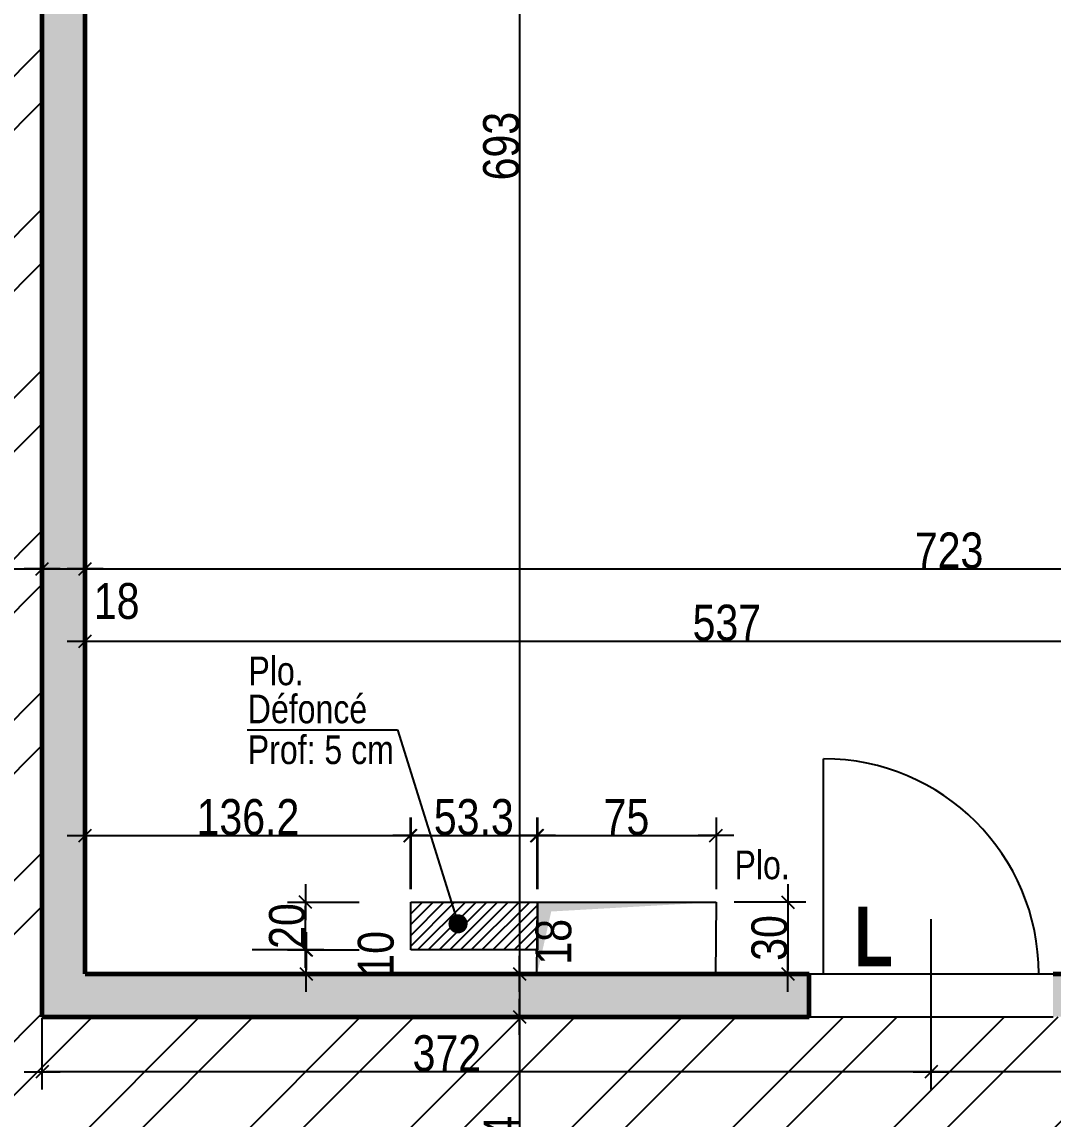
# Model space of a CAD drawing. Header units: millimetres. Extents: x -1734 to 5256, y -3612 to 588.
# Drawn here: x 2379.3 to 2810.7, y -1091.5 to -632.2 of the extents above; entities that cross this region are included whole.
import ezdxf
from ezdxf.enums import TextEntityAlignment as Align

# ---------------------------------------------------------------- set-up
doc = ezdxf.new("R2010")
doc.units = ezdxf.units.MM
doc.linetypes.add('CACHEX2', pattern=[19.05, 12.7, -6.35])
for name, color, linetype in [('01_cote_gen', 4, 'Continuous'), ('01_linteaux', 2, 'Continuous'), ('01_murs_sup', 2, 'CACHEX2'), ('01_poch_murs', 253, 'Continuous'), ('01_resv', 32, 'Continuous'), ('01_texte', 230, 'Continuous'), ('AA_COTES', 2, 'Continuous')]:
    doc.layers.add(name, color=color, linetype=linetype)
doc.layers.add('01_murs_coup', color=5, linetype='Continuous', lineweight=60)
doc.styles.add('impact', font='impact.ttf')
doc.styles.add('MATTE_TXT', font='arial.ttf')
doc.styles.add('STYLE2', font='ARIALN.TTF')
doc.dimstyles.new('JB50', dxfattribs={"dimscale": 0.1, "dimtxt": 150, "dimasz": 15, "dimexe": 0.1, "dimexo": 0.1, "dimgap": 0.09, "dimtad": 1, "dimdec": 1, "dimdsep": 46, "dimtxsty": 'STYLE2', "dimblk1": 'BOND_G', "dimblk2": 'BOND_D', "dimsah": 1, "dimcen": 1.5, "dimdle": 0.01, "dimse1": 1, "dimse2": 1, "dimclrd": 4, "dimclre": 2, "dimclrt": 6, "dimazin": 2, "dimtfac": 2.333333, "dimtdec": 1, "dimtix": 1, "dimtmove": 2, "dimatfit": 3, "dimldrblk": 'BOND_G', "dimfxl": 1, "dimtolj": 1, "dimtzin": 0, "dimarcsym": 0})

# ---------------------------------------------------------------- blocks, each defined once
blk = doc.blocks.new('BOND_G')
at = {"layer": 'AA_COTES', "color": 0}
for p, q in [((0, -5), (0, 15)), ((5, 0), (-5, 0)), ((1.77, 1.77), (-1.77, -1.77))]:
    blk.add_line(p, q, dxfattribs=at)
blk = doc.blocks.new('BOND_D')
at = {"layer": 'AA_COTES', "color": 0}
for p, q in [((0, 5), (0, -15)), ((5, 0), (-5, 0)), ((-1.77, -1.77), (1.77, 1.77))]:
    blk.add_line(p, q, dxfattribs=at)
blk = doc.blocks.new('*D73')
at = {"layer": '01_cote_gen', "color": 4, "lineweight": -2, "transparency": 16777216}
blk.add_line((2079.23, -861.21), (2386.23, -861.21), dxfattribs=at)
at = {"layer": 'DEFPOINTS', "color": 0}
for p in [(2077.73, -815.43), (2387.73, -815.43), (2387.73, -861.21)]:
    blk.add_point(p, dxfattribs=at)
at = {"layer": '01_cote_gen', "color": 4, "lineweight": -2, "transparency": 16777216, "xscale": 1.5, "yscale": 1.5, "zscale": 1.5, "rotation": 180}
blk.add_blockref('BOND_G', (2077.73, -861.21), dxfattribs=at)
at = {"layer": '01_cote_gen', "color": 4, "lineweight": -2, "transparency": 16777216, "xscale": 1.5, "yscale": 1.5, "zscale": 1.5}
blk.add_blockref('BOND_D', (2387.73, -861.21), dxfattribs=at)
at = {"layer": '01_cote_gen', "color": 6, "transparency": 16777216, "insert": (2232.73, -853.55), "char_height": 15, "attachment_point": 5, "style": 'STYLE2'}
blk.add_mtext('\\A1;310', dxfattribs=at)
blk = doc.blocks.new('*D90')
at = {"layer": '01_cote_gen', "color": 4, "lineweight": -2, "transparency": 16777216}
blk.add_line((2389.23, -861.21), (2404.23, -861.21), dxfattribs=at)
at = {"layer": 'DEFPOINTS', "color": 0}
for p in [(2405.73, -861.21), (2387.73, -883.71), (2405.73, -883.71)]:
    blk.add_point(p, dxfattribs=at)
at = {"layer": '01_cote_gen', "color": 4, "lineweight": -2, "transparency": 16777216, "xscale": 1.5, "yscale": 1.5, "zscale": 1.5, "rotation": 180}
blk.add_blockref('BOND_G', (2387.73, -861.21), dxfattribs=at)
at = {"layer": '01_cote_gen', "color": 4, "lineweight": -2, "transparency": 16777216, "xscale": 1.5, "yscale": 1.5, "zscale": 1.5}
blk.add_blockref('BOND_D', (2405.73, -861.21), dxfattribs=at)
at = {"layer": '01_cote_gen', "color": 6, "transparency": 16777216, "insert": (2418.89, -874.7), "char_height": 15, "attachment_point": 5, "style": 'STYLE2'}
blk.add_mtext('\\A1;18', dxfattribs=at)
blk = doc.blocks.new('*D91')
at = {"layer": '01_cote_gen', "color": 4, "lineweight": -2, "transparency": 16777216}
blk.add_line((2407.23, -861.21), (3127.23, -861.21), dxfattribs=at)
at = {"layer": 'DEFPOINTS', "color": 0}
for p in [(3128.73, -861.21), (3128.73, -861.21), (2405.73, -883.71)]:
    blk.add_point(p, dxfattribs=at)
at = {"layer": '01_cote_gen', "color": 4, "lineweight": -2, "transparency": 16777216, "xscale": 1.5, "yscale": 1.5, "zscale": 1.5, "rotation": 180}
blk.add_blockref('BOND_G', (2405.73, -861.21), dxfattribs=at)
at = {"layer": '01_cote_gen', "color": 4, "lineweight": -2, "transparency": 16777216, "xscale": 1.5, "yscale": 1.5, "zscale": 1.5}
blk.add_blockref('BOND_D', (3128.73, -861.21), dxfattribs=at)
at = {"layer": '01_cote_gen', "color": 6, "transparency": 16777216, "insert": (2767.23, -853.55), "char_height": 15, "attachment_point": 5, "style": 'STYLE2'}
blk.add_mtext('\\A1;723', dxfattribs=at)
blk = doc.blocks.new('*D121')
at = {"layer": '01_cote_gen', "color": 4, "lineweight": -2, "transparency": 16777216}
blk.add_line((2587.5, -339.19), (2587.5, -1029.18), dxfattribs=at)
at = {"layer": 'DEFPOINTS', "color": 0}
for p in [(2548.27, -337.69), (2580.76, -1030.68), (2587.5, -1030.68)]:
    blk.add_point(p, dxfattribs=at)
at = {"layer": '01_cote_gen', "color": 4, "lineweight": -2, "transparency": 16777216, "xscale": 1.5, "yscale": 1.5, "zscale": 1.5}
for name, p, rotation in [('BOND_G', (2587.5, -337.69), 90), ('BOND_D', (2587.5, -1030.68), 270)]:
    blk.add_blockref(name, p, dxfattribs=dict(at, rotation=rotation))
at = {"layer": '01_cote_gen', "color": 6, "transparency": 16777216, "insert": (2579.84, -684.19), "char_height": 15, "attachment_point": 5, "rotation": 90, "style": 'STYLE2'}
blk.add_mtext('\\A1;693', dxfattribs=at)
blk = doc.blocks.new('*D122')
at = {"layer": '01_murs_coup', "color": 4, "lineweight": -2, "transparency": 16777216}
blk.add_line((2587.5, -1032.18), (2587.5, -1047.18), dxfattribs=at)
at = {"layer": 'DEFPOINTS', "color": 0}
for p in [(2580.76, -1030.68), (2587.5, -1048.68), (2619.09, -1048.68)]:
    blk.add_point(p, dxfattribs=at)
at = {"layer": '01_murs_coup', "color": 4, "lineweight": -2, "transparency": 16777216, "xscale": 1.5, "yscale": 1.5, "zscale": 1.5}
for name, p, rotation in [('BOND_G', (2587.5, -1030.68), 90), ('BOND_D', (2587.5, -1048.68), 270)]:
    blk.add_blockref(name, p, dxfattribs=dict(at, rotation=rotation))
at = {"layer": '01_murs_coup', "color": 6, "transparency": 16777216, "insert": (2601.73, -1017.3), "char_height": 15, "attachment_point": 5, "rotation": 90, "style": 'STYLE2'}
blk.add_mtext('\\A1;18', dxfattribs=at)
blk = doc.blocks.new('*D123')
at = {"layer": '01_cote_gen', "color": 4, "lineweight": -2, "transparency": 16777216}
blk.add_line((2587.5, -1050.18), (2587.5, -1171.18), dxfattribs=at)
at = {"layer": 'DEFPOINTS', "color": 0}
for p in [(2619.09, -1048.68), (2587.5, -1172.68), (2644.31, -1172.68)]:
    blk.add_point(p, dxfattribs=at)
at = {"layer": '01_cote_gen', "color": 4, "lineweight": -2, "transparency": 16777216, "xscale": 1.5, "yscale": 1.5, "zscale": 1.5}
for name, p, rotation in [('BOND_G', (2587.5, -1048.68), 90), ('BOND_D', (2587.5, -1172.68), 270)]:
    blk.add_blockref(name, p, dxfattribs=dict(at, rotation=rotation))
at = {"layer": '01_cote_gen', "color": 6, "transparency": 16777216, "insert": (2579.96, -1104.45), "char_height": 15, "attachment_point": 5, "rotation": 90, "style": 'STYLE2'}
blk.add_mtext('\\A1;124', dxfattribs=at)
blk = doc.blocks.new('*D500')
at = {"layer": '01_cote_gen', "color": 4, "lineweight": -2, "transparency": 16777216}
blk.add_line((2959.23, -1071.68), (2761.23, -1071.68), dxfattribs=at)
at = {"layer": 'DEFPOINTS', "color": 0}
for p in [(2759.73, -1064.69), (2759.73, -1071.68), (2960.73, -1079.18)]:
    blk.add_point(p, dxfattribs=at)
at = {"layer": '01_cote_gen', "color": 4, "lineweight": -2, "transparency": 16777216, "xscale": 1.5, "yscale": 1.5, "zscale": 1.5, "rotation": 180}
blk.add_blockref('BOND_D', (2759.73, -1071.68), dxfattribs=at)
at = {"layer": '01_cote_gen', "color": 4, "lineweight": -2, "transparency": 16777216, "xscale": 1.5, "yscale": 1.5, "zscale": 1.5}
blk.add_blockref('BOND_G', (2960.73, -1071.68), dxfattribs=at)
at = {"layer": '01_cote_gen', "color": 6, "transparency": 16777216, "insert": (2860.23, -1064.01), "char_height": 15, "attachment_point": 5, "style": 'STYLE2'}
blk.add_mtext('\\A1;201', dxfattribs=at)
blk = doc.blocks.new('*D501')
at = {"layer": '01_cote_gen', "color": 4, "lineweight": -2, "transparency": 16777216}
blk.add_line((2758.23, -1071.68), (2389.23, -1071.68), dxfattribs=at)
at = {"layer": 'DEFPOINTS', "color": 0}
for p in [(2387.73, -1048.68), (2759.73, -1064.18), (2387.73, -1071.68)]:
    blk.add_point(p, dxfattribs=at)
at = {"layer": '01_cote_gen', "color": 4, "lineweight": -2, "transparency": 16777216, "xscale": 1.5, "yscale": 1.5, "zscale": 1.5, "rotation": 180}
blk.add_blockref('BOND_D', (2387.73, -1071.68), dxfattribs=at)
at = {"layer": '01_cote_gen', "color": 4, "lineweight": -2, "transparency": 16777216, "xscale": 1.5, "yscale": 1.5, "zscale": 1.5}
blk.add_blockref('BOND_G', (2759.73, -1071.68), dxfattribs=at)
at = {"layer": '01_cote_gen', "color": 6, "transparency": 16777216, "insert": (2557.06, -1064.01), "char_height": 15, "attachment_point": 5, "style": 'STYLE2'}
blk.add_mtext('\\A1;372', dxfattribs=at)
blk = doc.blocks.new('*D513')
at = {"layer": '01_cote_gen', "color": 4, "lineweight": -2, "transparency": 16777216}
blk.add_line((2407.23, -891.43), (2941.23, -891.43), dxfattribs=at)
at = {"layer": 'DEFPOINTS', "color": 0}
for p in [(2942.73, -891.43), (2405.73, -900.52), (2942.73, -970.68)]:
    blk.add_point(p, dxfattribs=at)
at = {"layer": '01_cote_gen', "color": 4, "lineweight": -2, "transparency": 16777216, "xscale": 1.5, "yscale": 1.5, "zscale": 1.5, "rotation": 180}
blk.add_blockref('BOND_G', (2405.73, -891.43), dxfattribs=at)
at = {"layer": '01_cote_gen', "color": 4, "lineweight": -2, "transparency": 16777216, "xscale": 1.5, "yscale": 1.5, "zscale": 1.5}
blk.add_blockref('BOND_D', (2942.73, -891.43), dxfattribs=at)
at = {"layer": '01_cote_gen', "color": 6, "transparency": 16777216, "insert": (2674.23, -883.77), "char_height": 15, "attachment_point": 5, "style": 'STYLE2'}
blk.add_mtext('\\A1;537', dxfattribs=at)
blk = doc.blocks.new('*D706')
at = {"layer": '01_cote_gen', "color": 4, "lineweight": -2, "transparency": 16777216}
blk.add_line((2407.23, -972.81), (2540.42, -972.81), dxfattribs=at)
at = {"layer": 'DEFPOINTS', "color": 0}
for p in [(2541.92, -972.81), (2405.73, -979.06), (2541.92, -1000.69)]:
    blk.add_point(p, dxfattribs=at)
at = {"layer": '01_cote_gen', "color": 4, "lineweight": -2, "transparency": 16777216, "xscale": 1.5, "yscale": 1.5, "zscale": 1.5, "rotation": 180}
blk.add_blockref('BOND_G', (2405.73, -972.81), dxfattribs=at)
at = {"layer": '01_cote_gen', "color": 4, "lineweight": -2, "transparency": 16777216, "xscale": 1.5, "yscale": 1.5, "zscale": 1.5}
blk.add_blockref('BOND_D', (2541.92, -972.81), dxfattribs=at)
at = {"layer": '01_cote_gen', "color": 6, "transparency": 16777216, "insert": (2473.83, -965.15), "char_height": 15, "attachment_point": 5, "style": 'STYLE2'}
blk.add_mtext('\\A1;136.2', dxfattribs=at)
blk = doc.blocks.new('*D707')
at = {"layer": '01_cote_gen', "color": 4, "lineweight": -2, "transparency": 16777216}
blk.add_line((2543.2, -972.81), (2593.46, -972.81), dxfattribs=at)
at = {"layer": 'DEFPOINTS', "color": 0}
for p in [(2594.96, -972.81), (2541.7, -980.31), (2594.96, -1000.69)]:
    blk.add_point(p, dxfattribs=at)
at = {"layer": '01_cote_gen', "color": 4, "lineweight": -2, "transparency": 16777216, "xscale": 1.5, "yscale": 1.5, "zscale": 1.5, "rotation": 180}
blk.add_blockref('BOND_G', (2541.7, -972.81), dxfattribs=at)
at = {"layer": '01_cote_gen', "color": 4, "lineweight": -2, "transparency": 16777216, "xscale": 1.5, "yscale": 1.5, "zscale": 1.5}
blk.add_blockref('BOND_D', (2594.96, -972.81), dxfattribs=at)
at = {"layer": '01_cote_gen', "color": 6, "transparency": 16777216, "insert": (2568.33, -965.15), "char_height": 15, "attachment_point": 5, "style": 'STYLE2'}
blk.add_mtext('\\A1;53.3', dxfattribs=at)
blk = doc.blocks.new('*D708')
at = {"layer": '01_cote_gen', "color": 4, "lineweight": -2, "transparency": 16777216}
blk.add_line((2596.24, -972.81), (2668.19, -972.81), dxfattribs=at)
at = {"layer": 'DEFPOINTS', "color": 0}
for p in [(2669.69, -972.81), (2594.74, -980.31), (2669.69, -1000.69)]:
    blk.add_point(p, dxfattribs=at)
at = {"layer": '01_cote_gen', "color": 4, "lineweight": -2, "transparency": 16777216, "xscale": 1.5, "yscale": 1.5, "zscale": 1.5, "rotation": 180}
blk.add_blockref('BOND_G', (2594.74, -972.81), dxfattribs=at)
at = {"layer": '01_cote_gen', "color": 4, "lineweight": -2, "transparency": 16777216, "xscale": 1.5, "yscale": 1.5, "zscale": 1.5}
blk.add_blockref('BOND_D', (2669.69, -972.81), dxfattribs=at)
at = {"layer": '01_cote_gen', "color": 6, "transparency": 16777216, "insert": (2632.22, -965.18), "char_height": 15, "attachment_point": 5, "style": 'STYLE2'}
blk.add_mtext('\\A1;75', dxfattribs=at)
blk = doc.blocks.new('*D709')
at = {"layer": '01_cote_gen', "color": 4, "lineweight": -2, "transparency": 16777216}
blk.add_line((2498.14, -1022.19), (2498.14, -1029.18), dxfattribs=at)
at = {"layer": 'DEFPOINTS', "color": 0}
for p in [(2541.92, -1020.69), (2498.14, -1030.68), (2541.92, -1030.68)]:
    blk.add_point(p, dxfattribs=at)
at = {"layer": '01_cote_gen', "color": 4, "lineweight": -2, "transparency": 16777216, "xscale": 1.5, "yscale": 1.5, "zscale": 1.5}
for name, p, rotation in [('BOND_G', (2498.14, -1020.69), 90), ('BOND_D', (2498.14, -1030.68), 270)]:
    blk.add_blockref(name, p, dxfattribs=dict(at, rotation=rotation))
at = {"layer": '01_cote_gen', "color": 6, "transparency": 16777216, "insert": (2527.41, -1022.33), "char_height": 15, "attachment_point": 5, "rotation": 90, "style": 'STYLE2'}
blk.add_mtext('\\A1;10', dxfattribs=at)
blk = doc.blocks.new('*D710')
at = {"layer": '01_cote_gen', "color": 4, "lineweight": -2, "transparency": 16777216}
blk.add_line((2497.92, -1019.19), (2497.92, -1002.19), dxfattribs=at)
at = {"layer": 'DEFPOINTS', "color": 0}
for p in [(2497.92, -1000.69), (2541.92, -1000.69), (2541.92, -1020.69)]:
    blk.add_point(p, dxfattribs=at)
at = {"layer": '01_cote_gen', "color": 4, "lineweight": -2, "transparency": 16777216, "xscale": 1.5, "yscale": 1.5, "zscale": 1.5}
for name, p, rotation in [('BOND_D', (2497.92, -1000.69), 90), ('BOND_G', (2497.92, -1020.69), 270)]:
    blk.add_blockref(name, p, dxfattribs=dict(at, rotation=rotation))
at = {"layer": '01_cote_gen', "color": 6, "transparency": 16777216, "insert": (2490.25, -1010.69), "char_height": 15, "attachment_point": 5, "rotation": 90, "style": 'STYLE2'}
blk.add_mtext('\\A1;20', dxfattribs=at)
blk = doc.blocks.new('*D711')
at = {"layer": '01_cote_gen', "color": 4, "lineweight": -2, "transparency": 16777216}
blk.add_line((2699.78, -1002.19), (2699.78, -1029.18), dxfattribs=at)
at = {"layer": 'DEFPOINTS', "color": 0}
for p in [(2669.69, -1000.69), (2680.68, -1030.68), (2699.78, -1030.68)]:
    blk.add_point(p, dxfattribs=at)
at = {"layer": '01_cote_gen', "color": 4, "lineweight": -2, "transparency": 16777216, "xscale": 1.5, "yscale": 1.5, "zscale": 1.5}
for name, p, rotation in [('BOND_G', (2699.78, -1000.69), 90), ('BOND_D', (2699.78, -1030.68), 270)]:
    blk.add_blockref(name, p, dxfattribs=dict(at, rotation=rotation))
at = {"layer": '01_cote_gen', "color": 6, "transparency": 16777216, "insert": (2692.11, -1015.69), "char_height": 15, "attachment_point": 5, "rotation": 90, "style": 'STYLE2'}
blk.add_mtext('\\A1;30', dxfattribs=at)
blk = doc.blocks.new('*D766')
at = {"layer": '01_cote_gen', "color": 4, "lineweight": -2, "transparency": 16777216}
blk.add_line((54.78, -990.18), (54.78, -1007.21), dxfattribs=at)
at = {"layer": 'DEFPOINTS', "color": 0}
for p in [(3063.75, -988.68), (0.01, -1008.71), (54.78, -1008.71)]:
    blk.add_point(p, dxfattribs=at)
at = {"layer": '01_cote_gen', "color": 4, "lineweight": -2, "transparency": 16777216, "xscale": 1.5, "yscale": 1.5, "zscale": 1.5}
for name, p, rotation in [('BOND_G', (54.78, -988.68), 90), ('BOND_D', (54.78, -1008.71), 270)]:
    blk.add_blockref(name, p, dxfattribs=dict(at, rotation=rotation))
at = {"layer": '01_cote_gen', "color": 6, "transparency": 16777216, "insert": (47.11, -998.7), "char_height": 15, "attachment_point": 5, "rotation": 90, "style": 'STYLE2'}
blk.add_mtext('\\A1;20', dxfattribs=at)

msp = doc.modelspace()

# ---------------------------------------------------------------- hatches: boundary and pattern name
at = {"layer": '01_murs_sup'}
h = msp.add_hatch(dxfattribs=at)
h.set_pattern_fill('DASH', color=256, scale=2.5, angle=135)
h.set_pattern_definition([(135, (-68736.468, 24963.4096), (-11.22532015, 9e-16), [7.9375, -7.9375])])
h.paths.add_polyline_path([(2263.73, -311.7), (2245.73, -311.7), (2245.73, -321.69), (2059.73, -321.69), (2059.73, -857.65), (2077.73, -857.65), (2077.73, -469.68), (2242.73, -469.68), (2242.73, -672.68), (2260.73, -672.68), (2260.73, -451.68), (2260.73, -445.68), (2250.73, -445.68), (2250.73, -451.68), (2077.73, -451.68), (2077.73, -337.69), (2250.73, -337.69), (2250.73, -343.69), (2260.73, -343.69), (2260.73, -337.69), (2263.73, -337.69)])
h.paths.add_polyline_path([(2782.73, -321.69), (2780.73, -321.69), (2405.73, -321.69), (2405.73, -311.7), (2387.73, -311.7), (2387.73, -1048.68), (2708.73, -1048.68), (2708.73, -1030.68), (2405.73, -1030.68), (2405.73, -337.69), (2782.73, -337.69)])
h.paths.add_polyline_path([(3744.73, -321.69), (3742.73, -321.69), (2964.73, -321.69), (2964.73, -337.69), (3128.73, -337.69), (3128.73, -970.68), (2942.73, -970.68), (2942.73, -1030.68), (2810.73, -1030.68), (2810.73, -1048.68), (2960.73, -1048.68), (2960.73, -988.68), (3128.73, -988.68), (3128.73, -1048.68), (3387.73, -1048.68), (3387.73, -1030.68), (3146.73, -1030.68), (3146.73, -337.69), (3744.73, -337.69)])
at = {"layer": '01_poch_murs'}
h = msp.add_hatch(dxfattribs=at)
h.set_pattern_fill('ANSI32', color=256, scale=5)
h.paths.add_polyline_path([(4093.73, -1048.68), (3639.73, -1048.68), (3639.73, -1065.68), (3629.73, -1065.68), (3629.73, -1048.68), (3489.73, -1048.68), (3387.73, -1048.68), (3128.73, -1048.68), (3128.73, -988.68), (2960.73, -988.68), (2960.73, -1048.68), (2810.73, -1048.68), (2708.73, -1048.68), (2387.73, -1048.68), (2387.73, -337.69), (2260.73, -337.69), (2260.73, -343.69), (2250.73, -343.69), (2250.73, -337.69), (2167.73, -337.69), (2167.73, -343.69), (2167.73, -349.69), (2257.72, -349.69, -0.414214), (2167.73, -439.68), (2167.73, -445.68), (2167.73, -451.68), (2250.73, -451.68), (2250.73, -445.68), (2260.73, -445.68), (2260.73, -451.68), (2260.73, -672.68), (2242.73, -672.68), (2077.73, -672.68), (2077.73, -857.68), (2077.73, -864.68), (2087.73, -864.68, -0.213422), (2077.73, -887.04), (2077.73, -896.93, -0.350001), (2147.73, -984.68), (2077.73, -984.68), (2077.73, -990.68), (2077.73, -1048.68), (2059.73, -1048.68), (2059.73, -1172.68), (2332.73, -1172.68), (2387.73, -1172.68), (2701.73, -1172.68), (3387.73, -1172.68), (3489.73, -1172.68), (3629.73, -1172.68), (3629.73, -1167.68), (3639.73, -1167.68), (3639.73, -1172.68), (4093.73, -1172.68)])
h.paths.add_polyline_path([(4768.73, -1066.7), (4768.73, -1048.68), (4523.73, -1048.68), (4111.73, -1048.68), (4111.73, -1172.68), (4349.73, -1172.68), (4451.73, -1172.68), (4768.73, -1172.68), (4768.73, -1168.7)])
h.paths.add_polyline_path([(2057.73, -1048.68), (2039.73, -1048.68), (2039.73, -1013.68), (1696.73, -1013.68), (1696.73, -1048.68), (1414.73, -1048.68), (1363.73, -1048.68), (1363.73, -1155.16), (1363.73, -1172.74), (1414.73, -1172.74), (2057.73, -1172.74)])
h.paths.add_polyline_path([(1363.73, -1048.68), (1312.73, -1048.68), (830.73, -1048.68), (728.73, -1048.68), (690.73, -1048.68), (690.73, -1172.7), (711.73, -1172.7), (713.73, -1172.7), (813.73, -1172.72), (1323.73, -1172.74), (1363.73, -1172.74), (1363.73, -1155.16), (1363.73, -1149.88)])
h.paths.add_polyline_path([(2387.73, -161.7), (2387.73, -22.7), (2387.73, 67.3), (2387.73, 125.3), (2387.73, 215.3), (2387.73, 296.3), (2263.73, 296.3), (2263.73, 215.3), (2263.73, 125.3), (2263.73, 67.3), (2263.73, -22.7), (2263.73, -161.7), (2263.73, -311.7), (2263.73, -321.69), (2387.73, -321.69), (2387.73, -311.7)])
h.paths.add_polyline_path([(2387.73, -321.69), (2263.73, -321.69), (2263.73, -337.69), (2387.73, -337.69)])
h = msp.add_hatch(color=256, dxfattribs=at)
h.dxf.hatch_style = 1
h.paths.add_polyline_path([(972.73, -621.69), (954.73, -621.69), (954.73, -1030.68), (830.73, -1030.68), (830.73, -1048.68), (1312.73, -1048.68), (1312.73, -1030.68), (972.73, -1030.68)])
h.paths.add_polyline_path([(325.73, -760.69), (309.73, -760.69), (309.73, -839.69), (325.73, -839.69)])
h.paths.add_polyline_path([(325.73, -1031.69), (309.73, -1031.69), (309.73, -1172.7), (325.73, -1172.7)])
h.paths.add_polyline_path([(690.73, -1048.68), (728.73, -1048.68), (728.73, -1030.68), (672.73, -1030.68), (672.73, -1172.7), (690.73, -1172.7)])
h.paths.add_polyline_path([(2057.73, -1172.74), (1414.73, -1172.74), (1414.73, -1190.74), (2039.73, -1190.74), (2039.73, -1885.7), (1890.74, -1885.7), (1890.74, -1901.7), (2057.73, -1901.7)])
h.paths.add_polyline_path([(2077.73, -990.68), (2059.73, -990.68), (2059.73, -1048.68), (2077.73, -1048.68)])
h.paths.add_polyline_path([(2077.73, -469.68), (2242.73, -469.68), (2242.73, -672.68), (2260.73, -672.68), (2260.73, -451.68), (2167.73, -451.68), (2167.73, -445.68), (2157.73, -445.68), (2157.73, -451.68), (2059.73, -451.68), (2059.73, -857.68), (2077.73, -857.68)])
h.paths.add_polyline_path([(2405.73, -337.69), (2387.73, -337.69), (2387.73, -1048.68), (2708.73, -1048.68), (2708.73, -1030.68), (2405.73, -1030.68)])
h.paths.add_polyline_path([(2483.73, -321.69), (2405.73, -321.69), (2405.73, -337.69), (2483.73, -337.69)])
at = {"layer": '01_resv'}
h = msp.add_hatch(dxfattribs=at)
h.set_pattern_fill('ANSI31', color=256)
h.set_pattern_definition([(45, (11621.184, 148.572), (-2.245064, 2.245064), [])])
h.paths.add_polyline_path([(2574.92, -1000.69), (2541.92, -1000.69), (2541.92, -1020.69), (2574.92, -1020.69)])
h.paths.add_polyline_path([(2594.76, -1000.69), (2574.92, -1000.69), (2574.92, -1020.69), (2594.76, -1020.69)])

# ---------------------------------------------------------------- linework, layer by layer
at = {"layer": '01_linteaux'}
for p, q in [((2714.73, -1030.68), (2714.73, -940.68)), ((2759.73, -1074.93), (2759.73, -1007.82)), ((2708.73, -1030.68), (2810.73, -1030.68)), ((2708.73, -1048.68), (2810.73, -1048.68))]:
    msp.add_line(p, q, dxfattribs=at)
msp.add_arc((2714.73, -1030.68), 90, 0, 90, dxfattribs=at)
at = {"layer": '01_murs_coup'}
for p, q in [((2387.73, -1048.68), (2387.73, -311.7)), ((2405.73, -1030.68), (2405.73, -337.69)), ((2405.73, -1030.68), (2708.73, -1030.68)), ((2708.73, -1048.68), (2708.73, -1030.68)), ((2810.73, -1030.68), (2942.73, -1030.68)), ((2387.73, -1048.68), (2708.73, -1048.68))]:
    msp.add_line(p, q, dxfattribs=at)
at = {"layer": '01_murs_sup', "ltscale": 2}
for p, q in [((2387.73, -1048.68), (2387.73, -311.7)), ((2405.73, -1030.68), (2405.73, -337.69)), ((2405.73, -1030.68), (2708.73, -1030.68)), ((2708.73, -1048.68), (2708.73, -1030.68)), ((2387.73, -1048.68), (2708.73, -1048.68))]:
    msp.add_line(p, q, dxfattribs=at)
at = {"layer": '01_resv'}
for p, q in [((2473.5, -928.54), (2536.45, -928.54)), ((2536.45, -928.54), (2561.74, -1009.76)), ((2541.92, -1000.69), (2594.96, -1000.69)), ((2541.92, -1020.69), (2541.92, -1000.69)), ((2594.74, -1031.25), (2594.96, -1000.69)), ((2594.96, -1000.69), (2594.96, -1020.69)), ((2594.96, -1000.69), (2669.69, -1000.69)), ((2669.69, -1000.69), (2669.47, -1031.25)), ((2594.96, -1020.69), (2541.92, -1020.69)), ((2669.47, -1031.25), (2594.74, -1031.25))]:
    msp.add_line(p, q, dxfattribs=at)
at = {"layer": '01_resv', "const_width": 4}
msp.add_lwpolyline([(2559.74, -1009.76, 1), (2563.74, -1009.76, 1)], format="xyb", close=True, dxfattribs=at)
at = {"layer": '01_resv'}
for points in [[(2594.74, -1031.25), (2594.96, -1000.69), (2600.74, -1004.6)], [(2594.96, -1000.69), (2669.69, -1000.69), (2600.74, -1004.6)]]:
    msp.add_solid(points, dxfattribs=at)

# ---------------------------------------------------------------- texts
at = {"layer": '01_resv', "style": 'MATTE_TXT', "width": 0.8}
for s, p in [('Plo.', (2474.05, -913.47)), ('Défoncé', (2473.77, -929.4)), ('Prof: 5 cm', (2473.77, -946.48)), ('Plo.', (2677.45, -994.68))]:
    msp.add_text(s, height=12, dxfattribs=at).set_placement(p, align=Align.BOTTOM_LEFT)
at = {"layer": '01_texte', "style": 'impact'}
msp.add_text('L ', height=25, dxfattribs=at).set_placement((2739.34, -1035.06), align=Align.BOTTOM_CENTER)

# ---------------------------------------------------------------- dimensions: what is measured, and where the dimension line sits
at = {"layer": '01_cote_gen'}
for base, p1, p2, picture, middle in [((2587.5, -1030.68), (2548.27, -337.69), (2580.76, -1030.68), '*D121', (2579.84, -684.19)), ((54.78, -1008.71), (3063.75, -988.68), (0.01, -1008.71), '*D766', (47.11, -998.7)), ((2497.92, -1000.69), (2541.92, -1020.69), (2541.92, -1000.69), '*D710', (2490.25, -1010.69)), ((2699.78, -1030.68), (2669.69, -1000.69), (2680.68, -1030.68), '*D711', (2692.11, -1015.69))]:
    dim = msp.add_linear_dim(base=base, p1=p1, p2=p2, angle=90, dimstyle='JB50', dxfattribs=at)
    dim.commit()
    dim.dimension.update_dxf_attribs({"geometry": picture, "text_midpoint": middle})
for base, p1, p2, picture, middle in [((2387.73, -861.21), (2077.73, -815.43), (2387.73, -815.43), '*D73', (2232.73, -853.55)), ((3128.73, -861.21), (2405.73, -883.71), (3128.73, -861.21), '*D91', (2767.23, -853.55)), ((2942.73, -891.43), (2405.73, -900.52), (2942.73, -970.68), '*D513', (2674.23, -883.77)), ((2541.92, -972.81), (2405.73, -979.06), (2541.92, -1000.69), '*D706', (2473.83, -965.15)), ((2594.96, -972.81), (2541.7, -980.31), (2594.96, -1000.69), '*D707', (2568.33, -965.15)), ((2669.6919, -972.8147), (2594.7415, -980.3147), (2669.6919, -1000.6924), '*D708', (2632.2167, -965.1778)), ((2759.73, -1071.68), (2960.73, -1079.18), (2759.73, -1064.69), '*D500', (2860.23, -1064.01))]:
    dim = msp.add_linear_dim(base=base, p1=p1, p2=p2, dimstyle='JB50', dxfattribs=at)
    dim.commit()
    dim.dimension.update_dxf_attribs({"geometry": picture, "text_midpoint": middle})
for base, p1, p2, picture, middle in [((2405.73, -861.21), (2387.73, -883.71), (2405.73, -883.71), '*D90', (2418.89, -874.7)), ((2387.73, -1071.68), (2759.73, -1064.18), (2387.73, -1048.68), '*D501', (2557.06, -1064.01))]:
    dim = msp.add_linear_dim(base=base, p1=p1, p2=p2, dimstyle='JB50', dxfattribs=at)
    dim.commit()
    dim.dimension.update_dxf_attribs({"geometry": picture, "text_midpoint": middle, "dimtype": 160})
for base, p1, p2, picture, middle in [((2498.14, -1030.68), (2541.92, -1020.69), (2541.92, -1030.68), '*D709', (2527.41, -1022.33)), ((2587.5, -1172.68), (2619.09, -1048.68), (2644.31, -1172.68), '*D123', (2579.96, -1104.45))]:
    dim = msp.add_linear_dim(base=base, p1=p1, p2=p2, angle=90, dimstyle='JB50', dxfattribs=at)
    dim.commit()
    dim.dimension.update_dxf_attribs({"geometry": picture, "text_midpoint": middle, "dimtype": 160})
at = {"layer": '01_murs_coup'}
dim = msp.add_linear_dim(base=(2587.5, -1048.68), p1=(2580.76, -1030.68), p2=(2619.09, -1048.68), angle=90, dimstyle='JB50', dxfattribs=at)
dim.commit()
dim.dimension.update_dxf_attribs({"geometry": '*D122', "text_midpoint": (2601.73, -1017.3), "dimtype": 160})

doc.saveas('drawing.dxf')
